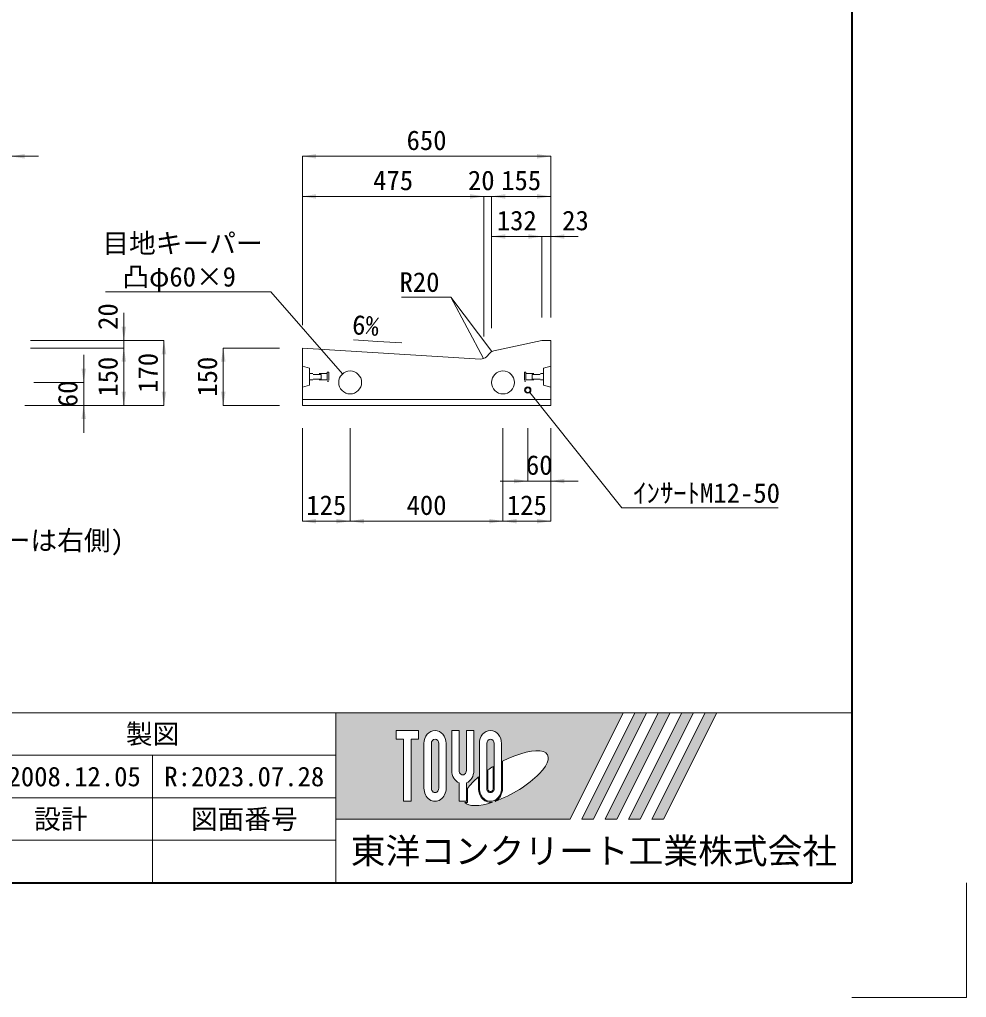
# Model space of a CAD drawing. Units: millimetres at full size. Extents: x 15766 to 83153, y 33859 to 66135.
# Drawn here: x 21704 to 24182, y 52811 to 55371 of the extents above; entities that cross this region are included whole.
import ezdxf
from ezdxf.enums import TextEntityAlignment as Align

# ---------------------------------------------------------------- set-up
doc = ezdxf.new("R2010")
doc.units = ezdxf.units.MM
doc.header["$LTSCALE"] = 28
doc.linetypes.add('USER2', pattern=[1.35, 0.75, -0.6])
for name, color, linetype, lineweight in [('Defpoints_3', 7, 'Continuous', 13), ('インサート', 3, 'USER2', 5), ('図枠', 7, 'Continuous', 5), ('寸法線', 7, 'Continuous', 13), ('引出線', 4, 'Continuous', 13), ('文字', 7, 'Continuous', 13), ('本体', 2, 'Continuous', 13)]:
    doc.layers.add(name, color=color, linetype=linetype, lineweight=lineweight)
doc.styles.add('ＭＳ ゴシック', font='')
doc.styles.get('ＭＳ ゴシック').set_extended_font_data('MS Gothic')

# ---------------------------------------------------------------- blocks, each defined once
blk = doc.blocks.new('filled_arrow')
at = {"color": 0, "linetype": 'Continuous', "lineweight": -2}
blk.add_solid([(7.5, 1.25), (0, 0), (7.5, -1.25)], dxfattribs=at)

msp = doc.modelspace()

# ---------------------------------------------------------------- hatches: boundary and pattern name
at = {"layer": '図枠'}
h = msp.add_hatch(color=256, dxfattribs=at)
h.paths.add_polyline_path([(22531.86, 53556.23), (22531.86, 53277.79), (23144.43, 53277.79), (23283.65, 53556.23)])
edge = h.paths.add_edge_path(flags=16)
edge.add_ellipse((22976.62, 53384.83), major_axis=(109.09, 61.06), ratio=0.3471473, start_angle=-144.31122, end_angle=72.1899, ccw=False)
edge.add_ellipse((22936.22, 53358.47), major_axis=(0, 37.12), ratio=0.8463542, start_angle=-160.70346, end_angle=-90)
edge.add_line((22967.64, 53358.47), (22967.64, 53429.24))
edge = h.paths.add_edge_path(flags=16)
edge.add_ellipse((22936.22, 53475.55), major_axis=(0, 34.27), ratio=0.8463542, start_angle=-90, end_angle=90, ccw=False)
edge.add_line((22965.23, 53475.55), (22965.23, 53358.47))
edge.add_ellipse((22936.22, 53358.47), major_axis=(0, 34.27), ratio=0.8463542, start_angle=90, end_angle=-90, ccw=False)
edge.add_line((22907.22, 53358.47), (22907.22, 53475.55))
edge = h.paths.add_edge_path(flags=16)
edge.add_line((22945.89, 53475.55), (22945.89, 53358.47))
edge.add_ellipse((22936.22, 53358.47), major_axis=(0, 11.42), ratio=0.8463542, start_angle=90, end_angle=-90, ccw=False)
edge.add_line((22926.55, 53358.47), (22926.55, 53475.55))
edge.add_ellipse((22936.22, 53475.55), major_axis=(0, 11.42), ratio=0.8463542, start_angle=-90, end_angle=90, ccw=False)
edge = h.paths.add_edge_path(flags=16)
edge.add_line((22943.47, 53415.71), (22943.47, 53358.47))
edge.add_ellipse((22936.22, 53358.47), major_axis=(0, 8.57), ratio=0.8463542, start_angle=90, end_angle=-90, ccw=False)
edge.add_line((22928.97, 53358.47), (22928.97, 53406.33))
edge.add_ellipse((22976.62, 53384.83), major_axis=(109.09, 61.06), ratio=0.3471473, start_angle=107.79174, end_angle=126.47132, ccw=False)
edge = h.paths.add_edge_path(flags=16)
edge.add_line((22892.72, 53509.82), (22892.72, 53404.87))
edge.add_ellipse((22863.71, 53404.87), major_axis=(0, 34.27), ratio=0.8463542, start_angle=-163.34117, end_angle=-90, ccw=False)
edge.add_line((22873.38, 53372.56), (22873.38, 53324.2))
edge.add_line((22873.38, 53324.2), (22854.04, 53324.2))
edge.add_line((22854.04, 53324.2), (22854.04, 53372.56))
edge.add_ellipse((22863.71, 53404.87), major_axis=(0, 34.27), ratio=0.8463542, start_angle=90, end_angle=163.34117, ccw=False)
edge.add_line((22834.71, 53404.87), (22834.71, 53509.82))
edge.add_line((22834.71, 53509.82), (22854.04, 53509.82))
edge.add_line((22854.04, 53509.82), (22854.04, 53404.87))
edge.add_ellipse((22863.71, 53404.87), major_axis=(0, 11.42), ratio=0.8463542, start_angle=90, end_angle=-90)
edge.add_line((22873.38, 53404.87), (22873.38, 53509.82))
edge.add_line((22873.38, 53509.82), (22892.72, 53509.82))
edge = h.paths.add_edge_path(flags=16)
edge.add_line((22904.8, 53388.02), (22904.8, 53358.47))
edge.add_ellipse((22936.22, 53358.47), major_axis=(0, 37.12), ratio=0.8463542, start_angle=90, end_angle=-171.54427)
edge.add_ellipse((22976.62, 53384.83), major_axis=(109.09, 61.06), ratio=0.3471473, start_angle=-178.64954, end_angle=-148.29244, ccw=False)
edge.add_line((22869.21, 53321.34), (22875.8, 53321.34))
edge.add_line((22875.8, 53321.34), (22875.8, 53357.54))
edge.add_ellipse((22976.62, 53384.83), major_axis=(109.09, 61.06), ratio=0.3471473, start_angle=148.21912, end_angle=165.90812, ccw=False)
edge = h.paths.add_edge_path(flags=16)
edge.add_ellipse((22791.2, 53475.55), major_axis=(0, 34.27), ratio=0.8463542, start_angle=-90, end_angle=90, ccw=False)
edge.add_line((22820.21, 53475.55), (22820.21, 53358.47))
edge.add_ellipse((22791.2, 53358.47), major_axis=(0, 34.27), ratio=0.8463542, start_angle=90, end_angle=-90, ccw=False)
edge.add_line((22762.2, 53358.47), (22762.2, 53475.55))
edge = h.paths.add_edge_path(flags=16)
edge.add_line((22800.87, 53475.55), (22800.87, 53358.47))
edge.add_ellipse((22791.2, 53358.47), major_axis=(0, 11.42), ratio=0.8463542, start_angle=90, end_angle=-90, ccw=False)
edge.add_line((22781.53, 53358.47), (22781.53, 53475.55))
edge.add_ellipse((22791.2, 53475.55), major_axis=(0, 11.42), ratio=0.8463542, start_angle=-90, end_angle=90, ccw=False)
h.paths.add_polyline_path([(22747.7, 53509.82), (22747.7, 53486.98), (22728.36, 53486.98), (22728.36, 53324.2), (22709.02, 53324.2), (22709.02, 53486.98), (22689.69, 53486.98), (22689.69, 53509.82)], flags=16)
for points in [[(23175.05, 53277.79), (23205.68, 53277.79), (23344.9, 53556.23), (23314.27, 53556.23)], [(23406.16, 53556.23), (23375.53, 53556.23), (23236.31, 53277.79), (23266.94, 53277.79)], [(23467.41, 53556.23), (23436.79, 53556.23), (23297.57, 53277.79), (23328.2, 53277.79)], [(23528.67, 53556.23), (23498.04, 53556.23), (23358.82, 53277.79), (23389.45, 53277.79)]]:
    msp.add_hatch(color=256, dxfattribs=at).paths.add_polyline_path(points)
at = {"layer": '引出線'}
msp.add_hatch(color=256, dxfattribs=at).paths.add_polyline_path([(22939.37, 54501.75), (22938.81, 54502.83), (22938.49, 54502.59)])

# ---------------------------------------------------------------- linework, layer by layer
at = {"layer": 'Defpoints_3'}
for p in [(24181.86, 53110.73), (23881.86, 52810.73)]:
    msp.add_line(p, (24181.86, 52810.73), dxfattribs=at)
at = {"layer": 'インサート'}
for p, q in [((22508.96, 54444.2), (22462.96, 54444.2)), ((22462.96, 54444.2), (22462.96, 54427.7)), ((22492.96, 54441.95), (22462.96, 54441.95)), ((22492.96, 54441.95), (22492.96, 54429.95)), ((22512.96, 54447.95), (22508.96, 54447.95)), ((22508.96, 54447.95), (22508.96, 54423.95)), ((22512.96, 54447.95), (22512.96, 54423.95)), ((23024.96, 54447.95), (23028.96, 54447.95)), ((23024.96, 54447.95), (23024.96, 54423.95)), ((23028.96, 54447.95), (23028.96, 54423.95)), ((23028.96, 54444.2), (23074.96, 54444.2)), ((23044.96, 54441.95), (23074.96, 54441.95)), ((23044.96, 54441.95), (23044.96, 54429.95)), ((23074.96, 54444.2), (23074.96, 54427.7)), ((22492.96, 54429.95), (22462.96, 54429.95)), ((22508.96, 54427.7), (22462.96, 54427.7)), ((22512.96, 54423.95), (22508.96, 54423.95)), ((23024.96, 54423.95), (23028.96, 54423.95)), ((23028.96, 54427.7), (23074.96, 54427.7)), ((23044.96, 54429.95), (23074.96, 54429.95))]:
    msp.add_line(p, q, dxfattribs=at)
at = {"layer": 'インサート', "linetype": 'Continuous'}
for radius in [8.25, 6]:
    msp.add_circle((23033.96, 54400.95), radius, dxfattribs=at)
at = {"layer": '図枠', "lineweight": 40}
for p in [(23881.86, 61420.73), (18481.86, 53110.73)]:
    msp.add_line(p, (23881.86, 53110.73), dxfattribs=at)
at = {"layer": '図枠', "lineweight": 13}
for p, q in [((23881.86, 53556.23), (18481.86, 53556.23)), ((22531.86, 53110.73), (22531.86, 53556.23)), ((22531.86, 53444.85), (21181.86, 53444.85)), ((22051.86, 53110.73), (22051.86, 53444.85)), ((22531.86, 53333.48), (18481.86, 53333.48)), ((22531.86, 53222.1), (21181.86, 53222.1))]:
    msp.add_line(p, q, dxfattribs=at)
at = {"layer": '図枠'}
for p, q in [((22531.86, 53556.23), (23283.65, 53556.23)), ((23283.65, 53556.23), (23144.43, 53277.79)), ((23314.27, 53556.23), (23175.05, 53277.79)), ((23344.9, 53556.23), (23205.68, 53277.79)), ((23375.53, 53556.23), (23236.31, 53277.79)), ((23406.16, 53556.23), (23266.94, 53277.79)), ((23436.79, 53556.23), (23297.57, 53277.79)), ((23314.27, 53556.23), (23344.9, 53556.23)), ((23467.41, 53556.23), (23328.2, 53277.79)), ((23498.04, 53556.23), (23358.82, 53277.79)), ((23375.53, 53556.23), (23406.16, 53556.23)), ((23528.67, 53556.23), (23389.45, 53277.79)), ((23436.79, 53556.23), (23467.41, 53556.23)), ((23498.04, 53556.23), (23528.67, 53556.23)), ((22689.69, 53509.82), (22689.69, 53486.98)), ((22689.69, 53509.82), (22747.7, 53509.82)), ((22709.02, 53486.98), (22689.69, 53486.98)), ((22709.02, 53486.98), (22709.02, 53324.2)), ((22728.36, 53486.98), (22728.36, 53324.2)), ((22747.7, 53486.98), (22728.36, 53486.98)), ((22747.7, 53509.82), (22747.7, 53486.98)), ((22834.71, 53509.82), (22854.04, 53509.82)), ((22834.71, 53404.87), (22834.71, 53509.82)), ((22854.04, 53509.82), (22854.04, 53404.87)), ((22873.38, 53509.82), (22892.72, 53509.82)), ((22873.38, 53404.87), (22873.38, 53509.82)), ((22892.72, 53509.82), (22892.72, 53404.87)), ((22762.2, 53475.55), (22762.2, 53358.47)), ((22781.53, 53358.47), (22781.53, 53475.55)), ((22800.87, 53475.55), (22800.87, 53358.47)), ((22820.21, 53358.47), (22820.21, 53475.55)), ((22907.22, 53475.55), (22907.22, 53358.47)), ((22926.55, 53358.47), (22926.55, 53475.55)), ((22945.89, 53475.55), (22945.89, 53358.47)), ((22965.23, 53358.47), (22965.23, 53475.55)), ((22943.47, 53415.71), (22943.47, 53358.47)), ((22967.64, 53358.47), (22967.64, 53429.24)), ((22904.8, 53388.02), (22904.8, 53358.47)), ((22928.97, 53358.47), (22928.97, 53406.33)), ((22854.04, 53372.56), (22854.04, 53324.2)), ((22873.38, 53372.56), (22873.38, 53324.2)), ((22875.8, 53357.54), (22875.8, 53321.34)), ((22728.36, 53324.2), (22709.02, 53324.2)), ((22873.38, 53324.2), (22854.04, 53324.2)), ((22869.21, 53321.34), (22875.8, 53321.34)), ((22531.86, 53277.79), (23144.43, 53277.79)), ((23175.05, 53277.79), (23205.68, 53277.79)), ((23236.31, 53277.79), (23266.94, 53277.79)), ((23297.57, 53277.79), (23328.2, 53277.79)), ((23358.82, 53277.79), (23389.45, 53277.79))]:
    msp.add_line(p, q, dxfattribs=at)
for centre, major_axis, ratio, start_param, end_param in [((22791.2, 53475.55), (0, 34.27), 0.846354, 4.712389, 7.8539816), ((22791.2, 53475.55), (0, 11.42), 0.846354, 4.712389, 7.8539816), ((22936.22, 53475.55), (0, 34.27), 0.846354, 4.712389, 7.8539816), ((22936.22, 53475.55), (0, 11.42), 0.846354, 4.712389, 7.8539816), ((22976.62, 53384.83), (109.09, 61.06), 0.347147, 4.2621853, 7.7429163), ((22976.62, 53384.83), (109.09, 61.06), 0.347147, 1.6817405, 1.8219833), ((22863.71, 53404.87), (0, 34.27), 0.846354, 1.5707963, 2.8017557), ((22863.71, 53404.87), (0, 11.42), 0.846354, 1.5707963, 4.712389), ((22863.71, 53404.87), (0, 34.27), 0.846354, 3.4814296, 4.712389), ((22976.62, 53384.83), (109.09, 61.06), 0.347147, 2.0815197, 2.5155126), ((22791.2, 53358.47), (0, 34.27), 0.846354, 1.5707963, 4.712389), ((22791.2, 53358.47), (0, 11.42), 0.846354, 1.5707963, 4.712389), ((22936.22, 53358.47), (0, 37.12), 0.846354, 1.5707963, 3.3154679), ((22936.22, 53358.47), (0, 34.27), 0.846354, 1.5707963, 4.712389), ((22936.22, 53358.47), (0, 11.42), 0.846354, 1.5707963, 4.712389), ((22936.22, 53358.47), (0, 8.57), 0.846354, 1.5707963, 4.712389), ((22936.22, 53358.47), (0, 37.12), 0.846354, 3.5338438, 4.712389), ((22976.62, 53384.83), (109.09, 61.06), 0.347147, 3.2093975, 4.2004451)]:
    msp.add_ellipse(centre, major_axis=major_axis, ratio=ratio, start_param=start_param, end_param=end_param, dxfattribs=at)
at = {"layer": '寸法線'}
for p, q in [((21600.27, 55013.03), (21753.27, 55013.03)), ((22443.96, 55013.03), (23093.96, 55013.03)), ((22443.96, 54570.95), (22443.96, 55013.03)), ((23093.96, 54590.95), (23093.96, 55013.03)), ((22443.96, 54908.03), (22919.02, 54908.03)), ((22443.96, 54570.95), (22443.96, 54908.03)), ((22847.02, 54908.03), (23011.22, 54908.03)), ((22919.02, 54541.57), (22919.02, 54908.03)), ((22919.02, 54541.57), (22919.02, 54908.03)), ((22939.22, 54562.72), (22939.22, 54908.03)), ((22939.22, 54908.03), (23093.96, 54908.03)), ((22939.22, 54562.72), (22939.22, 54908.03)), ((23093.96, 54590.95), (23093.96, 54908.03)), ((23070.96, 54803.03), (22939.22, 54803.03)), ((22939.22, 54562.72), (22939.22, 54803.03)), ((23165.96, 54803.03), (22998.96, 54803.03)), ((23070.96, 54590.95), (23070.96, 54803.03)), ((23070.96, 54590.95), (23070.96, 54803.03)), ((23093.96, 54590.95), (23093.96, 54803.03)), ((21976.73, 54438.95), (21976.73, 54602.95)), ((21732.27, 54530.95), (22081.73, 54530.95)), ((21732.27, 54530.95), (21976.73, 54530.95)), ((21732.27, 54510.95), (21976.73, 54510.95)), ((21732.27, 54510.95), (21976.73, 54510.95)), ((21976.73, 54360.95), (21976.73, 54510.95)), ((22081.73, 54360.95), (22081.73, 54530.95)), ((22237, 54510.95), (22237, 54360.95)), ((22383.96, 54510.95), (22237, 54510.95)), ((21871.73, 54492.95), (21871.73, 54288.95)), ((21741.27, 54420.95), (21871.73, 54420.95)), ((21717.27, 54360.95), (21871.73, 54360.95)), ((21717.27, 54360.95), (21976.73, 54360.95)), ((21717.27, 54360.95), (22081.73, 54360.95)), ((22383.96, 54360.95), (22237, 54360.95)), ((22443.96, 54300.95), (22443.96, 54057.76)), ((22568.96, 54300.95), (22568.96, 54057.76)), ((22568.96, 54300.95), (22568.96, 54057.76)), ((22968.96, 54300.95), (22968.96, 54057.76)), ((22968.96, 54300.95), (22968.96, 54057.76)), ((23033.96, 54300.95), (23033.96, 54162.76)), ((23093.96, 54300.95), (23093.96, 54162.76)), ((23093.96, 54300.95), (23093.96, 54057.76)), ((23165.96, 54162.76), (22961.96, 54162.76)), ((22568.96, 54057.76), (22443.96, 54057.76)), ((22968.96, 54057.76), (22568.96, 54057.76)), ((23093.96, 54057.76), (22968.96, 54057.76))]:
    msp.add_line(p, q, dxfattribs=at)
at = {"layer": '引出線'}
msp.add_line((22939.37, 54501.75), (22832.85, 54644.63), dxfattribs=at)
for points in [[(22549.2, 54443.53), (22361.54, 54657.9), (21928.87, 54657.9)], [(22918.27, 54483.48), (22832.85, 54644.63), (22703.62, 54644.63)], [(22704.3, 54524.44), (22641.74, 54528.31), (22577.72, 54532.27)], [(23039.1, 54394.5), (23279.84, 54092.35), (23689.49, 54092.35)]]:
    msp.add_lwpolyline(points, dxfattribs=at)
msp.add_lwpolyline([(22939.37, 54501.75), (22938.81, 54502.83), (22938.49, 54502.59)], close=True, dxfattribs=at)
at = {"layer": '本体'}
for p, q in [((22443.96, 54510.95), (22443.96, 54360.95)), ((22443.96, 54510.95), (22909.74, 54482.14)), ((22945.22, 54504.01), (23070.96, 54530.95)), ((23093.96, 54530.95), (23070.96, 54530.95)), ((23093.96, 54530.95), (23093.96, 54360.95)), ((22934.5, 54497.79), (22925.45, 54488.29)), ((22443.96, 54360.95), (23093.96, 54360.95))]:
    msp.add_line(p, q, dxfattribs=at)
at = {"layer": '本体', "lineweight": 9}
for p, q in [((22443.96, 54463.45), (22462.96, 54458.45)), ((23093.96, 54463.45), (23074.96, 54458.45)), ((22462.96, 54458.45), (22462.96, 54413.45)), ((23074.96, 54458.45), (23074.96, 54413.45)), ((22443.96, 54408.45), (22462.96, 54413.45)), ((23093.96, 54408.45), (23074.96, 54413.45))]:
    msp.add_line(p, q, dxfattribs=at)
at = {"layer": '本体', "lineweight": 5}
msp.add_line((22443.96, 54375.95), (23093.96, 54375.95), dxfattribs=at)
at = {"layer": '本体', "lineweight": 9}
for centre in [(22568.96, 54420.95), (22968.96, 54420.95)]:
    msp.add_circle(centre, 30, dxfattribs=at)
at = {"layer": '本体'}
for centre, start, end in [((22910.98, 54502.1), 266.46044, 316.33228), ((22949.41, 54484.45), 102.09476, 138.19208)]:
    msp.add_arc(centre, 20, start, end, dxfattribs=at)

# ---------------------------------------------------------------- block references
at = {"layer": '寸法線', "xscale": 4.8, "yscale": 4.8}
for p in [(21681.27, 55013.03), (22443.96, 55013.03), (22443.96, 54908.03), (22939.22, 54908.03), (22939.22, 54908.03), (22939.22, 54803.03), (23093.96, 54803.03), (23093.96, 54162.76), (22443.96, 54057.76), (22568.96, 54057.76), (22968.96, 54057.76)]:
    msp.add_blockref('filled_arrow', p, dxfattribs=at)
for p, rotation in [((23093.96, 55013.03), 180), ((22919.02, 54908.03), 180), ((22919.02, 54908.03), 180), ((23093.96, 54908.03), 180), ((23070.96, 54803.03), 180), ((23070.96, 54803.03), 180), ((21976.73, 54530.95), 90), ((21976.73, 54510.95), 270), ((21976.73, 54510.95), 270), ((22081.73, 54530.95), 270), ((22237, 54510.95), 270), ((21871.73, 54420.95), 90), ((21976.73, 54360.95), 90), ((22081.73, 54360.95), 90), ((22237, 54360.95), 90), ((21871.73, 54360.95), 270), ((23033.96, 54162.76), 180), ((22568.96, 54057.76), 180), ((22968.96, 54057.76), 180), ((23093.96, 54057.76), 180)]:
    msp.add_blockref('filled_arrow', p, dxfattribs=dict(at, rotation=rotation))
at = {"layer": '引出線'}
for p, xscale, yscale, rotation in [((22704.3, 54524.44), 0.133, 0.133, 176.5), ((22918.27, 54483.48), 0.16, 0.16, 117.9), ((22549.2, 54443.53), 0.16, 0.16, 131.2), ((23039.1, 54394.5), 0.16, 0.16, 308.5)]:
    msp.add_blockref('filled_arrow', p, dxfattribs=dict(at, xscale=xscale, yscale=yscale, rotation=rotation))

# ---------------------------------------------------------------- texts
at = {"layer": '図枠', "style": 'ＭＳ ゴシック'}
for s, height, p in [('製図', 51.27, (22051.86, 53500.54)), ('E:2008.12.05', 51.27, (21811.86, 53389.17)), ('R:2023.07.28', 51.27, (22291.86, 53389.17)), ('設計', 51.27, (21811.86, 53277.79)), ('図面番号', 51.27, (22291.86, 53277.79)), ('東洋コンクリート工業株式会社', 66.65, (23206.86, 53194.26))]:
    msp.add_text(s, height=height, dxfattribs=at).set_placement(p, align=Align.MIDDLE_CENTER)
at = {"layer": '寸法線', "style": 'ＭＳ ゴシック'}
for s, p in [('650', (22768.96, 55055.03)), ('475', (22681.49, 54950.03)), ('20', (22912.16, 54950.03)), ('155', (23016.59, 54950.03)), ('132', (23005.09, 54845.03)), ('23', (23158.81, 54845.03)), ('60', (23063.96, 54204.76)), ('125', (22506.46, 54099.76)), ('400', (22768.96, 54099.76)), ('125', (23031.46, 54099.76))]:
    msp.add_text(s, height=51.27, dxfattribs=at).set_placement(p, align=Align.MIDDLE_CENTER)
for s, p in [('20', (21934.73, 54593.4)), ('150', (21934.73, 54435.95)), ('170', (22039.73, 54445.95)), ('150', (22195, 54435.95)), ('60', (21829.73, 54390.95))]:
    msp.add_text(s, height=51.27, rotation=90, dxfattribs=at).set_placement(p, align=Align.MIDDLE_CENTER)
at = {"layer": '引出線', "style": 'ＭＳ ゴシック'}
for s, p in [('目地キーパー', (21920.41, 54744.41)), ('凸φ60×9', (21972.86, 54656.66))]:
    msp.add_text(s, height=51.27, dxfattribs=at).set_placement(p, align=Align.BOTTOM_LEFT)
msp.add_text('R20', height=51.27, dxfattribs=at).set_placement((22802.85, 54709.43), align=Align.TOP_RIGHT)
msp.add_text('6%', height=51.27, rotation=356.46, dxfattribs=at).set_placement((22645.81, 54594.08), align=Align.TOP_RIGHT)
msp.add_text('ｲﾝｻｰﾄM12-50', height=51.27, dxfattribs=at).set_placement((23309.84, 54157.15), align=Align.TOP_LEFT)
at = {"layer": '文字', "style": 'ＭＳ ゴシック'}
msp.add_text('(注)斜右は斜左と左右対称(目地キーパーは右側) ', height=51.27, dxfattribs=at).set_placement((20438.75, 54032.88), align=Align.TOP_LEFT)

doc.saveas('drawing.dxf')
